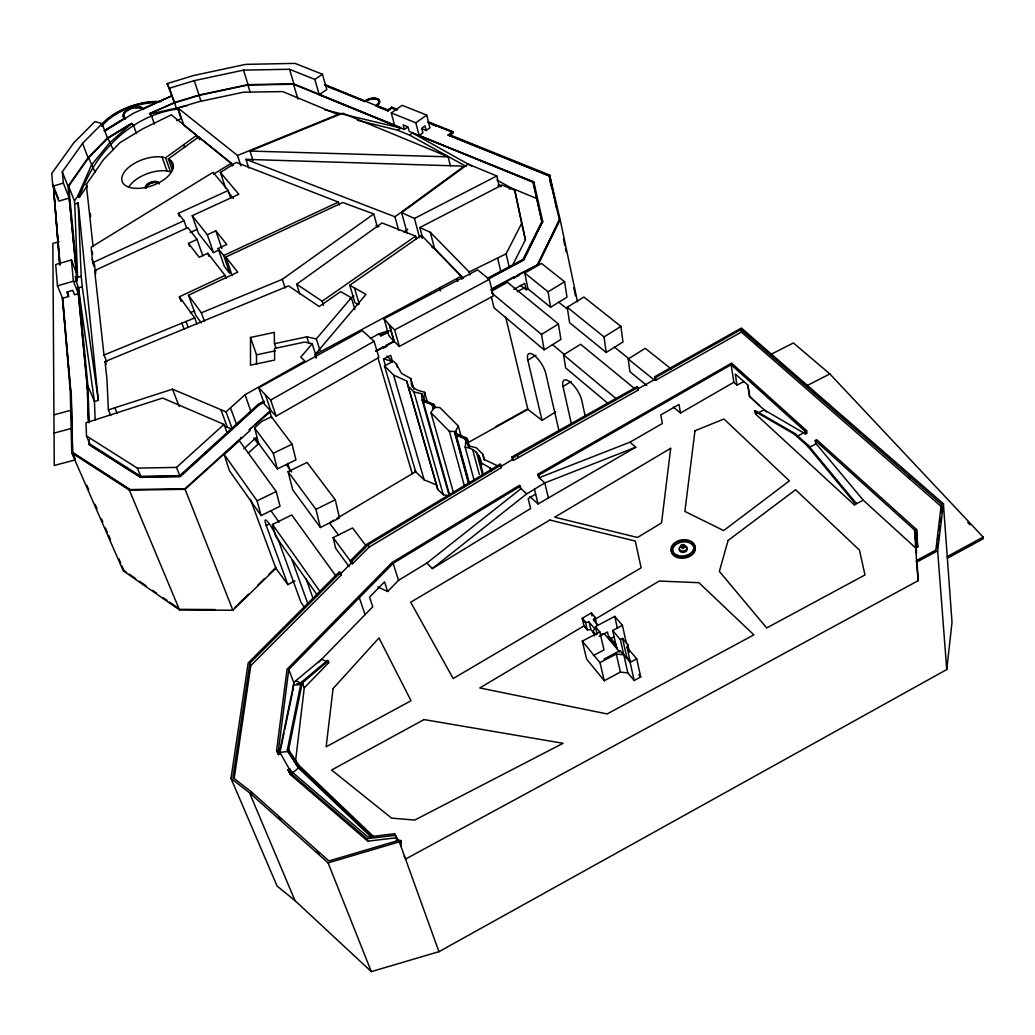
<?xml version="1.0" encoding="UTF-8"?>
<svg xmlns="http://www.w3.org/2000/svg" width="1035" height="1035" viewBox="0 0 1035 1035"><rect width="100%" height="100%" fill="white"/><g stroke="black" fill="none" stroke-linecap="round" stroke-linejoin="round"><path stroke-width="1.5" d="M275.905 348.071L274.443 343.698L274.288 332.364L250.522 337.449L250.483 365.174L274.663 360.051L274.508 348.472L304.613 342.067L312.182 343.736L316.425 356.933M400.894 846.319L400.985 842.167M400.933 841.623L400.959 840.536L396.366 840.485M75.283 459.863L54.247 465.504L52.85 243.393L59.021 241.711M474.431 481.378L465.181 447.249L465.905 440.625L465.116 438.956L456.267 435.192L455.089 434.247L454.714 431.582L449.371 431.297L430.974 412.758L433.652 407.855L433.329 405.319L423.056 401.14L422.073 399.872L421.853 393.817L413.909 391.89L407.997 385.964L406.703 381.061L393.559 375.058L384.515 365.937L393.442 361.163L396.457 364.178L401.528 373.402L410.83 378.551L413.935 389.406M234.195 778.411L250.806 665.647L341.343 574.942L340.515 572.51L339.221 571.928L248.167 662.969L230.999 778.423L277.095 886.076L295.027 900.644L371.306 971.619L438.956 951.683L946.753 669.541L952.019 622.32L943.403 503.735L741.409 328.03L654.586 376.779L655.918 380.104L741.37 332.08L740.995 329.57L655.453 377.62L655.918 380.104M295.544 761.139L304.264 687.874L302.22 683.035L301.146 682.492L287.407 749.625L287.989 751.552L298.52 767.983L371.319 837.237M936.623 547.942L937.192 543.194M937.568 540.024L938.137 535.276M938.706 530.515L939.262 525.767M939.638 522.597L940.207 517.836M940.776 513.088L941.332 508.327M946.753 669.541L937.645 550.801L943.403 503.735M278.48 749.961L288.778 669.503L393.145 563.338L520.282 486.243L519.466 485.299L392.006 562.548L287.07 669.231L276.591 750.543L278.519 754.58L280.226 753.687L278.48 749.961L289.904 770.053M424.673 401.709L423.807 398.617L424.635 392.33L417.506 390.156L413.922 387.983L411.464 384.127L410.83 378.551M340.515 572.51L249.849 663.241L232.94 777.583L250.949 791.503L328.91 860.952L398.786 840.342L438.956 951.683M397.388 109.917L391.735 107.653L387.789 110.422L376.287 105.79L377.788 104.147A8.358 4.321 -15.5 0 0 376.973 98.92A8.358 4.321 -15.5 0 0 367.231 99.903L364.656 101.094L324.447 84.896M396.095 109.813L391.864 108.106L387.918 110.874L376.404 106.23L377.904 104.587A8.358 4.321 -15.5 0 0 377.089 99.373A8.358 4.321 -15.5 0 0 367.36 100.343L364.773 101.546L326.064 85.931M373.881 836.849L299.063 765.408L288.61 749.819L302.22 683.035L328.328 660.912L327.461 660.472L301.664 681.974L301.702 684.381L293.513 685.235M293.953 683.126L279.45 752.393L287.989 751.552L287.407 749.625L288.661 749.508M280.11 751.643L284.017 732.935M284.664 729.817L292.491 692.389M293.397 688.068L292.814 690.824L293.824 682.764L295.945 680.59L321.717 659.166L326.581 661.663M683.359 546.532L682.272 546.92M627.055 647.431L627.766 644.546L622.565 638.427L620.392 639.578L627.844 672.931L634.183 680.512L640.704 677.006L636.745 658.855L627.055 647.431L630.406 662.529M125.002 118.158L123.98 116.981A10.415 5.123 -19 0 1 128.819 109.218A10.415 5.123 -19 0 1 141.588 107.666L143.36 109.024L171.15 96.139L143.102 108.455A10.764 5.291 -19 0 0 129.905 108.494A10.764 5.291 -19 0 0 123.67 117.123L125.002 118.158L104.431 130.798M131.717 123.424L107.86 138.147L88.609 157.773L68.659 186.209L77.573 277.354L74.753 203.908L78.142 202.912L81.209 276.293L76.9 277.561L68.012 186.3L88.066 157.747L107.42 138.004L131.717 123.424L109.606 142.804L91.416 165.121L77.819 196.094L79.281 197.426C93.525 153.71 130.759 114.963 177.813 109.037L181.125 118.676L176.765 120.629M854.354 504.899L855.919 502.932L808.115 445.244L795.061 433.6L755.382 410.688L754.528 411.128L755.666 414.142L854.354 504.899L863.242 500.19L916.195 548.447L916.492 553.285M855.259 504.42L855.919 502.932M537.657 264.223L559.405 219.808L537.76 264.714L518.095 274.689L518.613 275.517L514.059 277.949L513.541 277.134L491.741 288.804M428.71 123.1L428.412 121.884L453.007 131.73L453.304 132.959L449.384 135.779L449.074 134.563L549.611 175.031L560.168 219.743L538.291 264.43L490.745 289.891M487.964 278.661L523.594 259.643L542.663 221.399L523.71 260.121L488.08 279.139M512.804 264.805L525.418 239.732L514.796 190.324L502.053 185.019L419.848 227.545L422.59 237.83M419.848 227.545L430.314 232.293L469.191 271.998L506.115 253.821L521.692 223.249L514.796 190.324M469.748 447.029L466.63 437.986L456.021 433.51L455.672 431.013L458.337 426.006L439.862 407.557L434.596 407.298L434.26 404.698L424.544 400.222L423.807 398.617M594.219 635.995L593.146 631.479L594.633 628.685L589.07 622.035L585.512 622.333L582.2 618.361L591.36 612.914L595.06 617.287L596.807 624.804M53.6 188.37L59.952 265.193M74.753 203.908L74.455 200.945L80.549 192.148M93.098 246.679L86.293 184.463L103.513 159.597L119.995 142.636L142.895 128.767L171.318 114.82L196.676 135.287L197.62 138.082M79.281 197.426L87.47 185.575M595.06 617.287L593.327 619.797L597.971 625.321M74.585 281.52L77.198 280.744L69.267 198.034L63.355 183.079L62.307 171.849L82.567 143.36L102.09 123.67L107.588 138.431L131.536 123.657L133.373 125.067L136.452 133.58M315.998 357.567L315.054 354.63L366.015 294.38L349.765 285.272L421.452 235.294L461.157 276.254L461.908 279.217M312.182 343.736L300.771 357.14L304.859 360.969L245.036 394.762L226.044 411.852L172.522 389.173L108.39 409.873L110.758 415.604M320.061 350.619L316.309 338.885L351.382 297.705L340.631 291.611L319.207 306.541L288.558 285.906L105.027 361.577L106.928 378.939L108.39 409.873M304.264 687.874L328.677 662.723L328.328 660.912M318.379 662.581L372.755 606.795L369.547 597.117L384.515 581.838L387.646 591.515L398.527 580.35L426.86 563.079L520.915 488.727L520.282 486.243M352.521 563.752L369.068 547.179L501.47 467.561L500.837 465.103L500.047 464.185L367.166 543.983L350.283 560.866L351.098 563.299L352.521 563.752L351.706 561.319L350.283 560.866M351.706 561.319L368.279 544.746L500.837 465.103M351.098 563.299L340.049 574.36L341.343 574.942M76.163 272.36L71.402 259.94L55.709 264.572L57.455 285.88L62.398 297.847L70.264 390.816L71.738 452.864L123.243 570.841L179.534 609.925L232.875 610.236L275.879 568.306L250.457 499.375M234.919 607.429L248.581 594.129M257.676 585.254L264.507 578.591M269.061 574.166L275.879 567.503M682.608 547.994L683.035 548.744L683.501 547.942M248.348 453.11L258.711 443.549L254.597 427.934L261.764 421.374L271.403 416.782L292.077 444.209L295.945 459.876L277.328 468.907L258.711 443.549M243.872 448.841L255.93 437.753L258.181 444.041L253.834 437.896M258.685 387.776L265.296 394.646L271.015 411.141L264.417 404.219L258.685 387.776L362.289 330.631L374.101 341.304L378.875 357.463L276.19 416.109L270.847 410.662L269.242 411.568L249.267 429.848L250.004 430.573L185.11 489.322L129.349 490.124L71.738 452.864M249.267 429.848L271.157 411.076M224.207 454.507L239.318 440.677L276.216 491.522L280.045 506.244L261.092 515.546L229.382 470.627L224.207 454.507L257.094 500.849L261.092 515.546M71.001 390.609L72.502 452.502L129.828 489.542L184.89 488.753L241.556 437.676M89.01 439.694L89.372 444.895L140.45 477.355L180.142 476.708L258.828 405.177L264.442 401.994M227.053 432.682L224 424.415L162.65 398.048L86.047 422.785L86.487 435.981L89.941 444.067L140.721 476.307L179.741 475.66L258.181 404.387L263.809 401.205M89.178 444.429L140.255 476.889L179.961 476.229L258.659 404.698L264.287 401.515M86.487 435.981L137.344 468.118L176.468 467.406L224 424.415M291.857 773.365L299.697 767.026L300.021 767.841M299.063 765.408L297.886 766.353L298.52 767.983L287.355 749.935L288.61 749.819M426.86 563.079L432.358 568.564L526.712 493.876L544.772 482.944L635.775 447.198L629.966 442.191L539.196 477.704L538.381 476.773L537.773 474.289L731.577 363.104L806.64 430.663L806.977 433.238L805.502 434.001L764.102 409.821L757.788 413.056M509.259 189.185L511.031 187.852L536.699 198.539L541.978 222.137M403.831 232.047L407.725 229.175M245.981 159.364L394.956 216.781L463.15 166.933L461.015 166.053L245.981 159.364L248.775 168.006M407.234 233.315L401.632 212.654L468.066 164.099L496.8 175.976L499.219 186.391M232.254 166.105L231.31 163.258L198.707 136.93L168.356 158.911L170.749 160.503A26.884 13.869 -19.2 0 1 150.166 186.3A26.884 13.869 -19.2 0 1 122.531 175.225A26.884 13.869 -19.2 0 1 162.068 157.022L165.561 157.799L196.676 135.287M448.142 134.77L549.029 175.808L448.246 135.236L452.179 131.872L428.102 122.635M448.246 135.236L453.007 131.73M299.788 293.927L296.67 284.211L381.993 222.939L415.63 236.083L416.458 239.201M373.738 213.973L342.779 202.511L225.785 257.042L237.727 272.166L188.461 295.247L201.385 312.816L282.322 279.321L373.738 213.973L377.426 227.04M471.598 166.053L412.318 132.881L533.853 182.018L542.767 221.878M357.567 120.306L397.595 130.19L409.808 135.21L412.81 132.532M391.308 112.906L415.837 122.803L419.097 135.507L422.875 132.816L421.711 128.237L424.997 125.908L426.161 130.488L429.926 127.797L426.718 115.092L402.136 105.324L391.308 112.906L394.646 125.507L319.246 94.664L314.834 79.436L289.541 69.267L243.497 70.134L194.231 80.665L169.481 88.208L167.14 83.602L193.881 75.451L245.606 64.377L295.053 63.381L322.454 74.274L326.814 89.502L319.246 94.664M415.837 122.803L426.718 115.092M400.584 127.538L293.901 83.913L248.051 84.637L199.03 95.052L174.41 102.556L149.519 113.682L174.553 102.853L199.043 95.388L247.921 84.986L293.526 84.275L400.092 127.874L404.362 129.478L407.143 127.512M397.595 130.19L400.7 127.991M376.287 105.79L376.766 105.441A8.901 4.606 -15.5 0 0 377.361 98.661A8.901 4.606 -15.5 0 0 365.135 100.757L364.773 101.546M350.037 298.727L353.957 295.971M376.404 106.23L376.365 105.285L387.789 109.878L391.67 107.161L397.401 109.464M296.67 284.211L322.118 301.211L415.63 236.083M314.834 79.436L322.454 74.274M225.733 188.461L220.364 172.444L236.303 162.391L338.419 202.084L339.299 205.085M646.746 385.434L629.862 371.707L628.232 358.99L645.219 348.303L671.249 368.977M606.212 352.469L622.954 341.99L620.922 326.4L583.869 297.019L567.219 307.24L569.599 322.713L606.212 352.469L604.039 336.905L567.219 307.24M495.804 426.627L527.462 409.032L542.055 420.404L555.704 411.878M604.039 336.905L620.922 326.4M608.399 403.792L565.64 367.904L563.558 354.837L580.596 344.254L634.144 388.19M571.411 423.975L563.014 386.521L571.204 381.449M491.327 296.605L493.941 307.744L544.112 349.843L560.918 339.454L558.421 324.007L507.435 282.27L491.638 291.21M104.212 130.721L124.821 118.055L125.248 119.18L124.084 118.262A10.764 5.304 -19 0 1 123.657 115.519M104.587 131.225L133.541 113.216L142.934 109.024L141.73 108.093A10.415 5.123 -19 0 0 128.974 109.632A10.415 5.123 -19 0 0 124.135 117.408L124.95 117.757M213.546 174.178L231.31 163.258M544.112 349.843L541.512 334.409L558.421 324.007M550.568 307.24L566.986 297.2L564.605 281.753L541.538 263.459L524.732 273.007L527.979 288.868L550.568 307.24L548.071 291.805L524.732 273.007M542.055 420.404L527.824 360.18L535.897 355.238M432.358 568.564L530.632 508.508L528.16 498.65L535.638 494.096M548.071 291.805L564.605 281.753M529.674 496.502L538.071 503.954L635.775 447.198M501.47 467.561L500.681 466.643L512.48 459.553L513.425 460.381L638.31 390.014L637.819 387.517L636.965 386.676L516.543 454.287L511.859 457.095L512.48 459.553M511.859 457.095L512.804 457.91L637.819 387.517M594.491 619.603L659.166 581.062L698.897 582.692L753.868 634.856L607.157 713.943L479.787 687.964L583.986 625.865L582.2 618.361L585.487 622.333M329.764 522.584L333.891 520.139M336.634 518.509L415.695 471.727L384.515 365.937M629.966 442.191L662.374 423.496L660.783 414.944L678.999 404.465L680.525 413.017L733.854 382.264L731.15 364.721L538.601 475.22L539.196 477.704L544.772 482.944L548.343 497.744M265.296 394.646L270.64 400.066L374.101 341.304M638.31 390.014L637.444 389.16L655.051 379.276M469.036 442.087L527.889 409.368L505.598 316.852M947.245 556.558L983.159 537.087L829.837 373.92L793.405 342.96L770.325 354.669M947.361 558.253L983.25 538.782L983.159 537.087M916.881 559.728L918.161 580.661L405.811 858.934L404.142 856.268M315.054 354.63L461.157 276.254M916.699 563.182L915.768 548.071L917.67 547.049L916.531 529.532L816.718 439.72L815.244 440.496L815.554 443.071L863.242 500.19M916.57 562.199L937.645 550.801M513.774 289.308L524.797 283.383L526.272 289.787L527.979 288.868M517.228 291.702L524.085 288.015L526.272 289.787M915.768 548.071L915.548 545.419L917.45 544.397L916.531 529.532M375.614 350.968L383.092 346.971C383.442 348.847 388.203 346.311 386.482 345.16L393.96 341.149L399.342 346.402L493.359 295.958L489.309 279.359L477.614 269.889L384.037 318.767L388.927 335.676L394.102 341.628L389.225 324.68M376.003 351.331L394.296 341.537L389.561 325.068L384.037 318.767M275.879 568.306L287.872 584.633L294.91 580.855M626.421 643.434L622.41 625.347L614.738 616.394L595.397 626.615L599.808 631.867L582.291 641.131L586.638 659.127L604.285 680.719L620.418 672.09L627.844 672.931M370.543 338.341L378.888 333.891L387.983 330.851M388.306 332.377L380.854 335.806L389.251 330.773M487.394 278.402L522.96 259.436L541.9 221.464L533.167 182.328L412.318 132.881M380.712 335.327L388.177 331.899M389.561 325.068L394.62 329.893L489.309 279.359M604.285 680.719L600.015 662.672L616.304 653.991L623.782 654.806L630.147 662.374L634.183 680.512M630.147 662.374L636.745 658.855M609.887 639.19L613.703 637.159M593.314 655.582L604 649.902L599.808 631.867M603.884 659.204L620.043 650.601L623.885 655.168M599.226 636.383L607.48 632.01L609.201 639.552M616.782 648.57L612.694 630.496L622.41 625.347M287.872 584.633L266.267 525.612L269.048 524.15M396.496 837.755L367.774 841.196L290.24 774.439L288.028 769.885L289.735 768.992L290.887 770.933L367.813 836.979L394.646 833.757L399.665 842.813L398.786 840.342M278.519 754.58L277.548 752.147L279.256 751.268M754.528 411.128L794.181 434.053L807.222 445.71L808.115 445.244M807.222 445.71L808.128 446.745L809.021 446.279M809.034 447.521L816.292 443.743M794.181 434.053L795.061 433.6M794.996 434.596L795.889 434.131M731.15 364.721L805.178 431.427L806.64 430.663M796.821 436.408L804.027 432.669M401.632 212.654L414.453 218.45L496.8 175.976M807.287 385.499L829.837 373.92M755.666 414.142L756.52 413.702M744.204 381.514L736.959 385.085L735.264 374.049L747.956 385.149L749.599 396.224L759.418 405.565M747.684 385.292L749.599 396.224M349.067 566.585L335.702 548.395L333.128 537.605L352.56 527.928L366.079 545.898M320.371 527.514L339.493 518.017L335.262 499.789L307.084 462.438L288.092 471.662L292.685 489.801L320.371 527.514L315.947 509.323L288.092 471.662M315.947 509.323L335.262 499.789M317.551 595.513L275.595 536.091L272.49 524.447L291.754 514.964L336.181 576.379M257.094 500.849L276.216 491.522M277.328 468.907L273.305 453.265L292.077 444.209M190.375 312.777L194.761 310.72M181.021 301.301L179.365 296.799L225.022 275.413L226.07 278.441M225.022 275.413L207.802 253.264L199.16 257.275L188.499 243.393L197.051 239.434L202.808 255.774M218.165 248.529L223.689 255.529L229.861 273.46L224.336 266.409L218.165 248.529L226.768 244.532L215.823 230.831L207.31 234.777L192.238 215.681L238.8 194.269L220.364 172.444M192.238 215.681L198.422 233.289L213.495 252.54L219.122 249.914M223.689 255.529L338.419 202.084M96.022 271.144L92.671 262.696L183.984 220.688L186.675 228.282M106.812 361.939L103.992 355.005L94.677 270.549L187.84 227.596L197.051 239.434M190.22 232.577L197.491 229.214M179.378 216.418L178.305 213.391L228.243 190.466L230.779 198.06M103.992 355.005L194.722 317.926L196.935 323.981M177.968 108.002L237.52 155.483L337.889 114.523L282.736 91.61L243.678 92.167L198.836 101.689L177.968 108.002L183.829 125.119L233.367 165.121M252.954 160.244L250.004 151.058L342.727 113.203L448.168 156.828L450.38 165.781M69.267 198.034L58.788 201.126L52.824 186.196L63.355 183.079M76.719 277.121L77.392 276.914M57.455 285.88L73.382 281.184L71.402 259.94M88.415 422.345L87.16 386.055L77.741 287.782L78.427 287.575L94.444 401.489L95.168 420.197M81.209 276.293L82.27 286.941L77.741 287.782M62.398 297.847L70.807 391.191M62.902 298.196L68.556 296.527L68.155 291.948M78.142 202.912L98.325 400.351L94.444 401.489L87.897 385.848L78.427 287.575M230.999 778.423L249.474 792.732L328.095 862.88L399.678 841.765M54.441 414.712L71.544 410.106M53.833 433.147L71.751 428.322M274.443 343.698L306.787 336.815L316.309 338.885M256.538 364.1L256.512 354.824L275.401 350.8M187.309 105.609L149.674 114.109M288.028 769.885L289.27 771.994L366.856 838.725L395.603 835.284M594.556 633.989L590.843 629.552L587.298 629.836L583.986 625.865L587.272 629.849L585.512 622.333M301.858 684.083L301.146 682.492L302.543 682.427L302.906 684.251M142.791 108.597L143.503 109.594A10.764 5.304 -19 0 0 142.261 108.636M601.93 633.95L604.479 633.938L619.654 651.972M179.974 609.343L215.086 609.55M250.004 151.058L448.168 156.828M296.942 683.501L301.418 684.07M407.997 385.964L437.753 489.451L443.303 494.73L449.319 495.933M128.508 187.516A26.755 13.947 -19.3 0 1 167.023 170.995L170.503 171.784L165.561 157.799M324.705 109.801L400.092 127.874M102.09 123.67L94.961 121.548L73.744 142.843L51.75 173.518L52.824 186.196M383.778 358.847L392.55 361.642L390.7 355.29L383.545 359.119L385.408 365.459M465.181 447.249C474.897 448.116 481.21 455.995 481.663 465.465M375.951 225.514L378.952 226.691M427.985 122.182L452.179 131.872M431.608 124.252L435.942 125.998M324.861 84.547L376.494 105.738M421.84 128.728L426.161 130.488M412.926 132.985L409.252 131.484L408.062 126.917L403.171 124.924L404.362 129.478M419.097 135.507L533.853 182.018M414.699 470.783L424.169 479.852L436.563 484.949L437.753 489.451M497.938 185.485L500.914 186.727M224.401 425.954L231.18 428.878M241.724 438.154L240.987 437.43M431.957 247.326L434.558 248.529L463.37 278.234M377.801 586.897L387.646 591.515M498.637 466.28L484.328 459.527L482.763 454.197L476.359 447.793L468.04 445.697L467.665 439.319M328.677 662.723L327.461 660.472M301.664 681.974L302.543 682.427M496.942 180.064L511.031 187.852M409.808 135.21L466.125 166.428M498.508 184.385L501.328 185.938M158.277 183.363L157.32 182.82A6.689 3.493 -19.3 0 0 150.411 183.544A6.689 3.493 -19.3 0 0 146.181 187.827M358.485 304.717L354.992 302.738L349.765 285.272M479.179 456.15L480.059 462.231L490.176 468.014L491.664 470.614M72.502 452.502L129.828 489.542M126.568 572.29L123.954 570.492L122.039 566.08M129.168 574.102L135.676 578.617M139.583 581.334L146.103 585.849M152.611 590.364L156.518 593.081M163.038 597.596L166.945 600.313M169.546 602.111L177.373 607.532M520.411 285.414L524.085 288.015M177.813 109.037L176.273 107.847L174.553 102.853M558.784 302.22L567.128 308.947M614.583 347.23L629.565 359.313M628.232 358.99L654.896 380.518M673.293 407.091L680.525 413.017M518.095 274.689L518.613 275.517M491.664 292.931L541.512 334.409M552.522 344.642L564.515 354.63M563.558 354.837L616.368 398.85M513.541 277.134L514.059 277.949M740.995 329.57L941.332 504.097L935.86 550.038L916.467 560.53L918.161 580.661M741.37 332.08L941.527 506.749M526.712 493.876L520.087 487.783M278.337 817.443L280.731 819.578M316.697 851.637L319.09 853.784M815.244 440.496L914.604 530.036L915.406 539.248M733.854 382.264L736.959 385.085M749.34 396.366L766.417 411.943M298.132 766.599L372.147 836.966M654.586 376.779L655.453 377.62M378.888 333.891L380.854 335.806M386.986 346L386.482 345.16M383.61 347.812L383.092 346.971M386.935 356.053L392.55 361.642M967.725 522.39L969.937 524.732M537.773 474.289L538.601 475.22M612.694 630.496L620.392 639.578M630.742 661.43L626.602 656.526L622.565 638.427M615.954 644.559L609.317 636.68L608.632 637.042L616.213 646.047M611.788 641.441L617.481 648.195M638.789 674.716L640.704 677.006M228.243 190.466L213.042 172.34L91.183 247.184L92.671 262.696M228.269 192.355L233.38 198.474M593.146 631.479L595.979 634.856M808.128 446.745L855.013 503.411M149.519 113.682L151.408 115.558L154.409 124.084M582.291 641.131L600.015 662.672M178.305 213.391L183.984 220.688M286.255 464.586L291.702 471.934M329.544 522.96L338.613 535.198M254.597 427.934L273.305 453.265M333.128 537.605L351.344 562.303M304.601 607.403L301.017 602.512L279.489 543.259A16.211 2.381 62.4 0 0 268.699 522.998A16.211 2.381 62.4 0 0 266.267 525.612M201.282 322.855L195.744 315.274L188.461 295.247M179.365 296.799L194.722 317.926M270.937 510.708L279.152 522.222M272.49 524.447L320.229 591.8M301.146 682.492L302.039 683.799L295.945 680.59L296.243 681.392M276.591 750.543L277.548 752.147M73.343 454.43L75.257 458.841M86.798 485.286L88.712 489.684M95.129 504.381L97.044 508.793M101.534 519.065L102.814 522.002M105.376 527.889L107.304 532.288M108.584 535.224L110.499 539.636M118.831 558.732L120.759 563.143M250.949 791.503L251.958 793.923M249.474 792.732L295.027 900.644M87.16 386.055L87.457 389.665M129.349 490.124L179.534 609.925M137.344 468.118L140.721 476.307M114.859 407.79L117.214 413.521M68.556 296.527L66.719 292.051L72.709 290.292L74.533 294.768L78.44 293.617L73.382 281.184M105.027 361.577L106.178 364.411M77.198 280.744L75.4 276.28L75.801 280.537L77.612 285.013L87.354 386.508M53.626 189.017L59.512 263.666M289.735 768.992L290.706 771.424M289.27 771.994L290.24 774.439M52.63 183.984L58.594 198.914M92.193 259.216L94.974 266.254M94.677 270.549L95.841 273.486M249.849 663.241L250.806 665.647M328.095 862.88L371.306 971.619M62.307 171.849L68.012 186.3M289.257 751.436L289.567 752.251M91.572 250.975L92.762 253.976M176.468 467.406L179.741 475.66M184.89 488.753L232.875 610.236M68.659 186.209L74.455 200.945M86.293 184.463L87.367 187.231M82.567 143.36L88.066 157.747M172.522 389.173L179.171 406.483M95.116 172.263L88.609 157.773M288.778 669.503L294.121 683.566M366.856 838.725L367.774 841.196M113.19 149.739L107.86 138.147M181.85 323.14L184.088 329.195M220.882 409.666L227.325 427.209M186.028 321.419L188.267 327.474M226.044 411.852L232.461 429.421M230.507 407.842L236.886 425.411M292.129 560.116L307.667 603.25M201.385 312.816L204.503 321.458M394.646 833.757L397.207 840.912M188.499 243.393L189.56 246.356M305.998 578.617L312.932 598.023M162.068 157.022L167.023 170.995M245.036 394.762L250.755 410.869M168.356 158.911L172.302 170.115M170.749 160.503L173.207 167.502M207.802 253.264L208.85 256.253M269.734 411.891L271.843 417.946M287.652 463.447L290.279 471.028M207.31 234.777L213.495 252.54M250.522 337.449L256.512 354.824M183.687 144.68L184.657 147.475M270.64 400.066L276.19 416.109M169.481 88.208L174.566 102.982L167.14 83.602M225.785 257.042L232.15 275.595M215.823 230.831L221.943 248.607M198.707 136.93L199.651 139.725M359.339 597.725L365.057 614.699M194.231 80.665L199.03 95.052M199.043 95.388L201.01 101.262M237.52 155.483L240.883 165.781M282.322 279.321L285.142 288.028M368.279 544.746L369.068 547.179M315.468 355.018L316.412 357.955M306.787 336.815L308.676 342.663M393.145 563.338L398.527 580.35M243.497 70.134L248.051 84.637M247.921 84.986L250.237 92.374M322.118 301.211L323.425 305.416M351.382 297.705L354.889 309.4M289.541 69.267L293.901 83.913M354.449 287.898L359.223 303.928M293.526 84.275L297.964 99.205M377.84 357.528L412.253 473.642M393.559 375.058L424.169 479.852M396.457 364.178L397.349 367.283M394.62 329.893L399.342 346.402M406.703 381.061L436.563 484.949M413.909 391.89L443.303 494.73M411.464 384.127L412.357 387.219M421.853 393.817L422.733 396.91M423.056 401.14L449.708 495.26M422.073 399.872L449.216 495.661M430.974 412.758L453.628 493.333M424.635 392.33L427.248 401.645M434.26 404.698L435.127 407.816M433.109 403.805L434.402 408.411M433.303 405.164L434.195 408.424M432.216 404.323L433.51 408.916M431.957 404.219L433.238 408.825M449.371 431.297L464.611 486.605M454.714 431.582L461.067 454.766M461.481 456.306L469.14 484.289M455.089 434.247L468.661 483.863M394.956 216.781L398.682 230.391M455.672 431.013L456.94 435.632M365.135 100.757L365.264 101.21A8.901 4.606 -15.5 0 1 377.49 99.101A8.901 4.606 -15.5 0 1 376.895 105.893L376.753 105.014M456.267 435.192L469.411 483.254M465.116 438.956L466.371 443.601M458.337 426.006L461.274 436.822M472.659 449.617L479.308 474.431M466.63 437.986L469.114 447.249M480.059 462.231L483.345 474.599M414.453 218.45L419.589 237.714M476.527 452.204L482.75 475.505M421.452 235.294L422.228 238.218M387.789 109.878L388.099 111.081M490.176 468.014L491.004 471.132M439.681 287.859L440.457 290.809M391.67 107.161L391.98 108.365M482.763 454.197L484.406 460.381M430.314 232.293L434.558 248.529M500.047 464.185L500.681 466.643M456.901 278.557L457.664 281.52M512.804 457.91L513.425 460.381M469.191 271.998L469.942 275M517.461 455.115L518.069 457.586M534.435 489.167L538.071 503.954M497.667 258.31L500.888 271.856M589.07 622.035L590.843 629.552M548.925 175.342L559.508 220.3M591.36 612.914L592.059 615.916M506.115 253.821L509.298 267.366M595.397 626.615L597.156 634.119M559.055 431.116L545.833 373.661A15.409 5.602 58.2 0 0 534.112 355.264A15.409 5.602 58.2 0 0 527.824 360.18M616.304 653.991L620.418 672.09M521.692 223.249L525.418 239.732M614.738 616.394L617.442 628.439M627.766 644.546L629.435 652.089M585.241 416.303L581.825 400.61A15.758 5.848 57.7 0 0 569.806 381.773A15.758 5.848 57.7 0 0 563.014 386.521M533.167 182.328L536.699 198.539M550.025 180.53L551.357 186.817M560.168 219.743L577.491 301.793M563.493 239.15L564.825 245.437M565.485 248.581L566.158 251.725M573.791 287.872L575.46 295.725M549.611 175.031L554.618 198.707M555.29 201.851L556.623 208.164M636.965 386.676L637.444 389.16M756.339 342.934L756.688 345.457M82.27 286.941L98.325 400.351M805.178 431.427L805.502 434.001M90.291 213.391L90.64 216.561M915.794 543.854L916.195 548.447M909.273 476.165L909.493 478.804M917.45 544.397L917.67 547.049M53.768 190.608L60.004 264.029M62.721 297.757L70.613 390.725M914.604 530.036L915.548 545.419M87.897 385.848L89.191 422.81M87.626 394.4L88.505 419.654M89.217 440.16L89.372 444.895M71.195 391.075L72.696 452.968M400.959 840.536L400.972 843.253M693.838 544.578A12.135 8.565 -8.8 0 1 686.192 557.723A12.135 8.565 -8.8 0 1 671.249 550.309M683.126 545.497A3.933 2.782 -8.8 0 1 686.697 549.016A3.933 2.782 -8.8 0 1 680.474 550.594A3.933 2.782 -8.8 0 1 681.159 545.988M694.058 548.873A10.829 7.646 -8.8 0 1 693.644 550.892M675.519 555.485A10.829 7.646 -8.8 0 1 673.85 553.984M672.841 552.198A10.829 7.646 -8.8 0 1 680.719 542.314A10.829 7.646 -8.8 0 1 693.735 546.907M684.368 546.79A3.933 2.782 -8.8 0 1 687.046 550.038A3.933 2.782 -8.8 0 1 682.194 552.315A3.933 2.782 -8.8 0 1 679.529 549.055M683.734 545.303A1.966 1.384 -8.8 0 1 684.316 547.282A1.966 1.384 -8.8 0 1 681.444 547.735A1.966 1.384 -8.8 0 1 681.379 545.678M145.379 188.137A7.361 3.829 -19.3 0 1 151.045 182.095A7.361 3.829 -19.3 0 1 159.261 183.273M145.948 186.727A7.361 3.829 -19.3 0 1 153.141 182.315A7.361 3.829 -19.3 0 1 159.519 183.984M146.051 188.021A6.689 3.48 -19.3 0 1 149.389 183.208A6.689 3.48 -19.3 0 1 157.061 182.095L158.019 182.639A6.689 3.48 -19.3 0 1 158.601 183.389M101.482 125.533A43.768 21.787 -19 0 1 155.871 101.947M101.676 124.407A44.621 22.214 -19 0 1 161.072 101.663M101.74 126.231A43.755 21.8 -19 0 1 156.117 102.646M135.624 108.041A10.764 5.304 -19 0 1 140.45 108.028M333.076 688.573L326.141 746.791L411.024 700.734L379.004 637.935L333.076 688.573M670.693 448.323L661.533 522.921L637.521 537.476L554.695 517.189L670.693 448.323M694.977 430.767L684.872 511.432L723.659 530.567L789.394 480.874L723.957 418.994L694.977 430.767M728.071 540.49L719.364 571.411L766.689 627.947L864.988 574.955L859.438 550.09L795.592 489.749L728.071 540.49M549.883 520.049L410.688 602.202L453.188 678.546L641.131 567.827L635.283 541.072L549.883 520.049M424.027 719.571L331.588 770.014L391.605 818.116L414.776 820.056L563.092 743.298L424.027 719.571M676.877 556.196A12.135 8.565 -8.8 0 0 695.132 547.528A12.135 8.565 -8.8 0 0 677.201 541.253A12.135 8.565 -8.8 0 0 676.877 556.196M677.537 555.342A10.829 7.646 -8.8 0 0 693.825 547.606A10.829 7.646 -8.8 0 0 677.821 542.004A10.829 7.646 -8.8 0 0 677.537 555.342M681.599 547.217A1.966 1.384 -8.9 0 0 684.562 545.82A1.966 1.384 -8.9 0 0 681.664 544.798A1.966 1.384 -8.9 0 0 681.599 547.217"/></g></svg>
